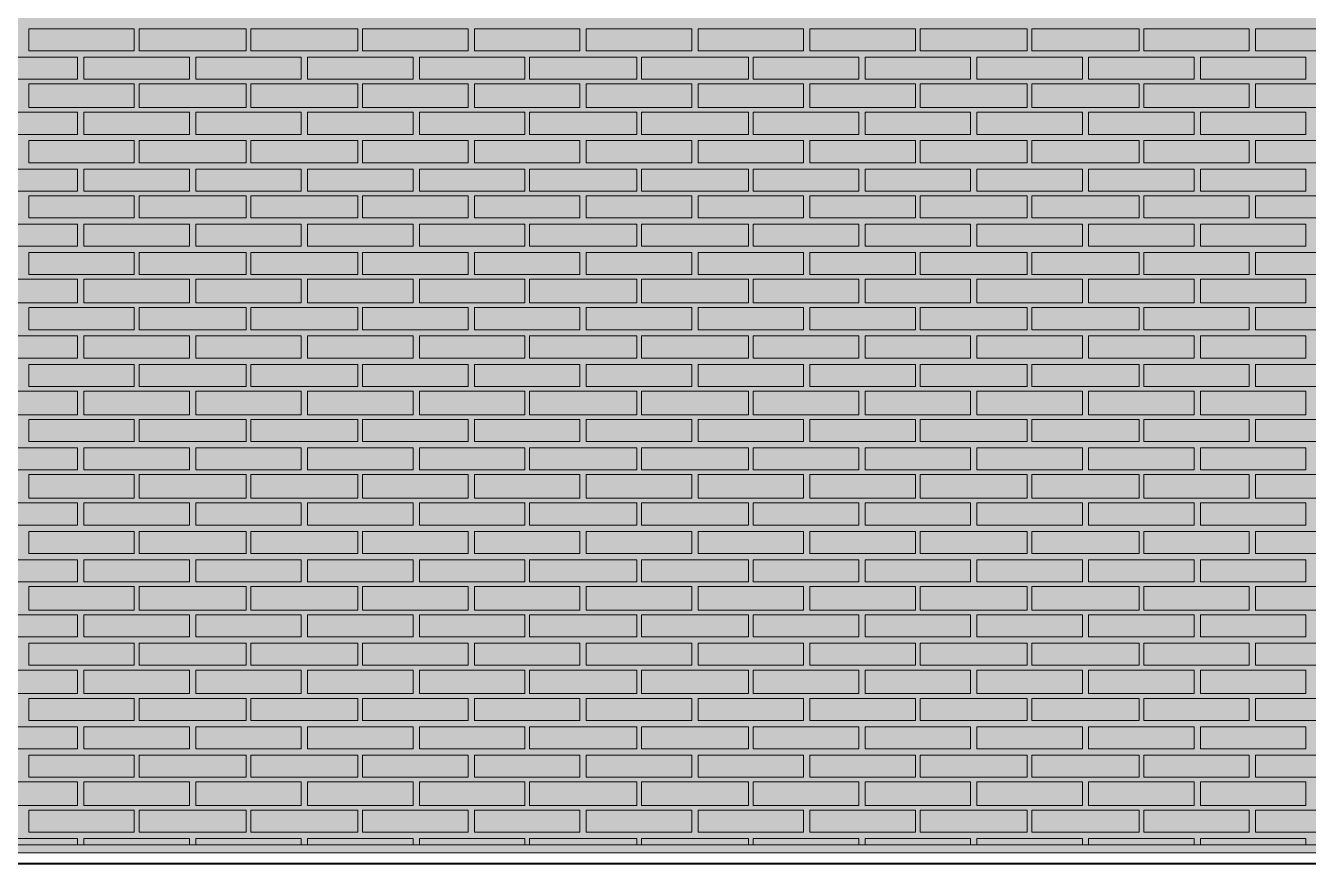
# Model space of a CAD drawing. Header units: millimetres. Extents: x -28928 to 100580, y -22867 to 36490.
# Drawn here: x 21308 to 24754, y -4768 to -2513 of the extents above; entities that cross this region are included whole.
import ezdxf

# ---------------------------------------------------------------- set-up
doc = ezdxf.new("R2010")
doc.units = ezdxf.units.MM
doc.layers.add('PDF _Геометрия', color=7, linetype='Continuous', true_color=0x8f8e8d)
doc.layers.add('PDF _Сплошная заливка', color=7, linetype='Continuous', true_color=0xffffff)

msp = doc.modelspace()

# ---------------------------------------------------------------- hatches: boundary and pattern name
at = {"layer": 'PDF _Сплошная заливка', "true_color": 0xdcd6cf, "transparency": 33554559}
msp.add_hatch(color=254, dxfattribs=at).paths.add_polyline_path([(29465.3, 1544.1), (29486.4, 1544.1), (29486.4, 9028.4), (4952.2, 9028.4), (4952.2, -4713.2), (29465.3, -4713.2)])
at = {"layer": 'PDF _Сплошная заливка', "true_color": 0xa48f7a, "transparency": 33554559}
h = msp.add_hatch(color=252, dxfattribs=at)
h.paths.add_polyline_path([(-7486.3, -4734.3), (-7486.3, -4713.2), (-9576.3, -4713.2), (-9576.3, -4734.3)])
h.paths.add_polyline_path([(-7168.9, -4713.2), (-7168.9, -4734.3), (45263, -4734.3), (45263, -4713.2)])

# ---------------------------------------------------------------- linework, layer by layer
at = {"layer": 'PDF _Геометрия', "color": 7, "lineweight": 9}
for points in [[(45263, -4713.2), (-7168.9, -4713.2), (4931.1, -4713.2), (-7168.9, -4713.2), (4931.1, -4713.2), (4931.1, 9028.4), (4931.1, -4764)], [(4952.2, -4764), (4952.2, 9028.4), (4952.2, -4713.2), (29465.3, -4713.2), (4952.2, -4713.2), (29465.3, -4713.2), (29465.3, 1531.4), (29465.3, -4764)], [(-7168.9, -4734.3), (45263, -4734.3), (45263, -4713.2), (29486.4, -4713.2), (29486.4, -5491.6), (29486.4, -5610.1)]]:
    msp.add_lwpolyline(points, dxfattribs=at)
at = {"layer": 'PDF _Геометрия', "lineweight": 9}
for points in [[(21600.3, -2521.6), (21600.3, -2580.9), (21316.8, -2580.9), (21316.8, -2521.6)], [(21900.7, -2521.6), (21900.7, -2580.9), (21613, -2580.9), (21613, -2521.6)], [(22201.1, -2521.6), (22201.1, -2580.9), (21913.4, -2580.9), (21913.4, -2521.6)], [(22497.2, -2521.6), (22497.2, -2580.9), (22213.7, -2580.9), (22213.7, -2521.6)], [(22797.6, -2521.6), (22797.6, -2580.9), (22514.1, -2580.9), (22514.1, -2521.6)], [(23098, -2521.6), (23098, -2580.9), (22814.5, -2580.9), (22814.5, -2521.6)], [(23398.4, -2521.6), (23398.4, -2580.9), (23114.9, -2580.9), (23114.9, -2521.6)], [(23698.7, -2521.6), (23698.7, -2580.9), (23415.3, -2580.9), (23415.3, -2521.6)], [(23999.1, -2521.6), (23999.1, -2580.9), (23711.4, -2580.9), (23711.4, -2521.6)], [(24299.5, -2521.6), (24299.5, -2580.9), (24011.8, -2580.9), (24011.8, -2521.6)], [(24595.7, -2521.6), (24595.7, -2580.9), (24312.2, -2580.9), (24312.2, -2521.6)], [(24896.1, -2521.6), (24896.1, -2580.9), (24612.6, -2580.9), (24612.6, -2521.6)], [(21448, -2657), (21308.4, -2657), (21164.5, -2657), (21164.5, -2597.8), (21308.4, -2597.8), (21448, -2597.8)], [(21748.4, -2657), (21608.7, -2657), (21464.9, -2657), (21464.9, -2597.8), (21608.7, -2597.8), (21748.4, -2597.8)], [(22048.7, -2657), (21904.9, -2657), (21765.3, -2657), (21765.3, -2597.8), (21904.9, -2597.8), (22048.7, -2597.8)], [(22349.1, -2657), (22205.3, -2657), (22065.7, -2657), (22065.7, -2597.8), (22205.3, -2597.8), (22349.1, -2597.8)], [(22649.5, -2657), (22505.7, -2657), (22366.1, -2657), (22366.1, -2597.8), (22505.7, -2597.8), (22649.5, -2597.8)], [(22949.9, -2657), (22806.1, -2657), (22662.2, -2657), (22662.2, -2597.8), (22806.1, -2597.8), (22949.9, -2597.8)], [(23250.3, -2657), (23106.4, -2657), (22962.6, -2657), (22962.6, -2597.8), (23106.4, -2597.8), (23250.3, -2597.8)], [(23546.4, -2657), (23406.8, -2657), (23263, -2657), (23263, -2597.8), (23406.8, -2597.8), (23546.4, -2597.8)], [(23846.8, -2657), (23707.2, -2657), (23563.4, -2657), (23563.4, -2597.8), (23707.2, -2597.8), (23846.8, -2597.8)], [(24147.2, -2657), (24007.6, -2657), (23863.7, -2657), (23863.7, -2597.8), (24007.6, -2597.8), (24147.2, -2597.8)], [(24447.6, -2657), (24303.7, -2657), (24164.1, -2657), (24164.1, -2597.8), (24303.7, -2597.8), (24447.6, -2597.8)], [(24748, -2657), (24604.1, -2657), (24464.5, -2657), (24464.5, -2597.8), (24604.1, -2597.8), (24748, -2597.8)], [(21600.3, -2669.7), (21600.3, -2733.2), (21316.8, -2733.2), (21316.8, -2669.7)], [(21900.7, -2669.7), (21900.7, -2733.2), (21613, -2733.2), (21613, -2669.7)], [(22201.1, -2669.7), (22201.1, -2733.2), (21913.4, -2733.2), (21913.4, -2669.7)], [(22497.2, -2669.7), (22497.2, -2733.2), (22213.7, -2733.2), (22213.7, -2669.7)], [(22797.6, -2669.7), (22797.6, -2733.2), (22514.1, -2733.2), (22514.1, -2669.7)], [(23098, -2669.7), (23098, -2733.2), (22814.5, -2733.2), (22814.5, -2669.7)], [(23398.4, -2669.7), (23398.4, -2733.2), (23114.9, -2733.2), (23114.9, -2669.7)], [(23698.7, -2669.7), (23698.7, -2733.2), (23415.3, -2733.2), (23415.3, -2669.7)], [(23999.1, -2669.7), (23999.1, -2733.2), (23711.4, -2733.2), (23711.4, -2669.7)], [(24299.5, -2669.7), (24299.5, -2733.2), (24011.8, -2733.2), (24011.8, -2669.7)], [(24595.7, -2669.7), (24595.7, -2733.2), (24312.2, -2733.2), (24312.2, -2669.7)], [(24896.1, -2669.7), (24896.1, -2733.2), (24612.6, -2733.2), (24612.6, -2669.7)], [(21448, -2805.1), (21308.4, -2805.1), (21164.5, -2805.1), (21164.5, -2745.9), (21308.4, -2745.9), (21448, -2745.9)], [(21748.4, -2805.1), (21608.7, -2805.1), (21464.9, -2805.1), (21464.9, -2745.9), (21608.7, -2745.9), (21748.4, -2745.9)], [(22048.7, -2805.1), (21904.9, -2805.1), (21765.3, -2805.1), (21765.3, -2745.9), (21904.9, -2745.9), (22048.7, -2745.9)], [(22349.1, -2805.1), (22205.3, -2805.1), (22065.7, -2805.1), (22065.7, -2745.9), (22205.3, -2745.9), (22349.1, -2745.9)], [(22649.5, -2805.1), (22505.7, -2805.1), (22366.1, -2805.1), (22366.1, -2745.9), (22505.7, -2745.9), (22649.5, -2745.9)], [(22949.9, -2805.1), (22806.1, -2805.1), (22662.2, -2805.1), (22662.2, -2745.9), (22806.1, -2745.9), (22949.9, -2745.9)], [(23250.3, -2805.1), (23106.4, -2805.1), (22962.6, -2805.1), (22962.6, -2745.9), (23106.4, -2745.9), (23250.3, -2745.9)], [(23546.4, -2805.1), (23406.8, -2805.1), (23263, -2805.1), (23263, -2745.9), (23406.8, -2745.9), (23546.4, -2745.9)], [(23846.8, -2805.1), (23707.2, -2805.1), (23563.4, -2805.1), (23563.4, -2745.9), (23707.2, -2745.9), (23846.8, -2745.9)], [(24147.2, -2805.1), (24007.6, -2805.1), (23863.7, -2805.1), (23863.7, -2745.9), (24007.6, -2745.9), (24147.2, -2745.9)], [(24447.6, -2805.1), (24303.7, -2805.1), (24164.1, -2805.1), (24164.1, -2745.9), (24303.7, -2745.9), (24447.6, -2745.9)], [(24748, -2805.1), (24604.1, -2805.1), (24464.5, -2805.1), (24464.5, -2745.9), (24604.1, -2745.9), (24748, -2745.9)], [(21600.3, -2822), (21600.3, -2881.3), (21316.8, -2881.3), (21316.8, -2822)], [(21900.7, -2822), (21900.7, -2881.3), (21613, -2881.3), (21613, -2822)], [(22201.1, -2822), (22201.1, -2881.3), (21913.4, -2881.3), (21913.4, -2822)], [(22497.2, -2822), (22497.2, -2881.3), (22213.7, -2881.3), (22213.7, -2822)], [(22797.6, -2822), (22797.6, -2881.3), (22514.1, -2881.3), (22514.1, -2822)], [(23098, -2822), (23098, -2881.3), (22814.5, -2881.3), (22814.5, -2822)], [(23398.4, -2822), (23398.4, -2881.3), (23114.9, -2881.3), (23114.9, -2822)], [(23698.7, -2822), (23698.7, -2881.3), (23415.3, -2881.3), (23415.3, -2822)], [(23999.1, -2822), (23999.1, -2881.3), (23711.4, -2881.3), (23711.4, -2822)], [(24299.5, -2822), (24299.5, -2881.3), (24011.8, -2881.3), (24011.8, -2822)], [(24595.7, -2822), (24595.7, -2881.3), (24312.2, -2881.3), (24312.2, -2822)], [(24896.1, -2822), (24896.1, -2881.3), (24612.6, -2881.3), (24612.6, -2822)], [(21448, -2957.4), (21308.4, -2957.4), (21164.5, -2957.4), (21164.5, -2898.2), (21308.4, -2898.2), (21448, -2898.2)], [(21748.4, -2957.4), (21608.7, -2957.4), (21464.9, -2957.4), (21464.9, -2898.2), (21608.7, -2898.2), (21748.4, -2898.2)], [(22048.7, -2957.4), (21904.9, -2957.4), (21765.3, -2957.4), (21765.3, -2898.2), (21904.9, -2898.2), (22048.7, -2898.2)], [(22349.1, -2957.4), (22205.3, -2957.4), (22065.7, -2957.4), (22065.7, -2898.2), (22205.3, -2898.2), (22349.1, -2898.2)], [(22649.5, -2957.4), (22505.7, -2957.4), (22366.1, -2957.4), (22366.1, -2898.2), (22505.7, -2898.2), (22649.5, -2898.2)], [(22949.9, -2957.4), (22806.1, -2957.4), (22662.2, -2957.4), (22662.2, -2898.2), (22806.1, -2898.2), (22949.9, -2898.2)], [(23250.3, -2957.4), (23106.4, -2957.4), (22962.6, -2957.4), (22962.6, -2898.2), (23106.4, -2898.2), (23250.3, -2898.2)], [(23546.4, -2957.4), (23406.8, -2957.4), (23263, -2957.4), (23263, -2898.2), (23406.8, -2898.2), (23546.4, -2898.2)], [(23846.8, -2957.4), (23707.2, -2957.4), (23563.4, -2957.4), (23563.4, -2898.2), (23707.2, -2898.2), (23846.8, -2898.2)], [(24147.2, -2957.4), (24007.6, -2957.4), (23863.7, -2957.4), (23863.7, -2898.2), (24007.6, -2898.2), (24147.2, -2898.2)], [(24447.6, -2957.4), (24303.7, -2957.4), (24164.1, -2957.4), (24164.1, -2898.2), (24303.7, -2898.2), (24447.6, -2898.2)], [(24748, -2957.4), (24604.1, -2957.4), (24464.5, -2957.4), (24464.5, -2898.2), (24604.1, -2898.2), (24748, -2898.2)], [(21600.3, -2970.1), (21600.3, -3029.3), (21316.8, -3029.3), (21316.8, -2970.1)], [(21900.7, -2970.1), (21900.7, -3029.3), (21613, -3029.3), (21613, -2970.1)], [(22201.1, -2970.1), (22201.1, -3029.3), (21913.4, -3029.3), (21913.4, -2970.1)], [(22497.2, -2970.1), (22497.2, -3029.3), (22213.7, -3029.3), (22213.7, -2970.1)], [(22797.6, -2970.1), (22797.6, -3029.3), (22514.1, -3029.3), (22514.1, -2970.1)], [(23098, -2970.1), (23098, -3029.3), (22814.5, -3029.3), (22814.5, -2970.1)], [(23398.4, -2970.1), (23398.4, -3029.3), (23114.9, -3029.3), (23114.9, -2970.1)], [(23698.7, -2970.1), (23698.7, -3029.3), (23415.3, -3029.3), (23415.3, -2970.1)], [(23999.1, -2970.1), (23999.1, -3029.3), (23711.4, -3029.3), (23711.4, -2970.1)], [(24299.5, -2970.1), (24299.5, -3029.3), (24011.8, -3029.3), (24011.8, -2970.1)], [(24595.7, -2970.1), (24595.7, -3029.3), (24312.2, -3029.3), (24312.2, -2970.1)], [(24896.1, -2970.1), (24896.1, -3029.3), (24612.6, -3029.3), (24612.6, -2970.1)], [(21448, -3105.5), (21308.4, -3105.5), (21164.5, -3105.5), (21164.5, -3046.3), (21308.4, -3046.3), (21448, -3046.3)], [(21748.4, -3105.5), (21608.7, -3105.5), (21464.9, -3105.5), (21464.9, -3046.3), (21608.7, -3046.3), (21748.4, -3046.3)], [(22048.7, -3105.5), (21904.9, -3105.5), (21765.3, -3105.5), (21765.3, -3046.3), (21904.9, -3046.3), (22048.7, -3046.3)], [(22349.1, -3105.5), (22205.3, -3105.5), (22065.7, -3105.5), (22065.7, -3046.3), (22205.3, -3046.3), (22349.1, -3046.3)], [(22649.5, -3105.5), (22505.7, -3105.5), (22366.1, -3105.5), (22366.1, -3046.3), (22505.7, -3046.3), (22649.5, -3046.3)], [(22949.9, -3105.5), (22806.1, -3105.5), (22662.2, -3105.5), (22662.2, -3046.3), (22806.1, -3046.3), (22949.9, -3046.3)], [(23250.3, -3105.5), (23106.4, -3105.5), (22962.6, -3105.5), (22962.6, -3046.3), (23106.4, -3046.3), (23250.3, -3046.3)], [(23546.4, -3105.5), (23406.8, -3105.5), (23263, -3105.5), (23263, -3046.3), (23406.8, -3046.3), (23546.4, -3046.3)], [(23846.8, -3105.5), (23707.2, -3105.5), (23563.4, -3105.5), (23563.4, -3046.3), (23707.2, -3046.3), (23846.8, -3046.3)], [(24147.2, -3105.5), (24007.6, -3105.5), (23863.7, -3105.5), (23863.7, -3046.3), (24007.6, -3046.3), (24147.2, -3046.3)], [(24447.6, -3105.5), (24303.7, -3105.5), (24164.1, -3105.5), (24164.1, -3046.3), (24303.7, -3046.3), (24447.6, -3046.3)], [(24748, -3105.5), (24604.1, -3105.5), (24464.5, -3105.5), (24464.5, -3046.3), (24604.1, -3046.3), (24748, -3046.3)], [(21600.3, -3122.4), (21600.3, -3181.6), (21316.8, -3181.6), (21316.8, -3122.4)], [(21900.7, -3122.4), (21900.7, -3181.6), (21613, -3181.6), (21613, -3122.4)], [(22201.1, -3122.4), (22201.1, -3181.6), (21913.4, -3181.6), (21913.4, -3122.4)], [(22497.2, -3122.4), (22497.2, -3181.6), (22213.7, -3181.6), (22213.7, -3122.4)], [(22797.6, -3122.4), (22797.6, -3181.6), (22514.1, -3181.6), (22514.1, -3122.4)], [(23098, -3122.4), (23098, -3181.6), (22814.5, -3181.6), (22814.5, -3122.4)], [(23398.4, -3122.4), (23398.4, -3181.6), (23114.9, -3181.6), (23114.9, -3122.4)], [(23698.7, -3122.4), (23698.7, -3181.6), (23415.3, -3181.6), (23415.3, -3122.4)], [(23999.1, -3122.4), (23999.1, -3181.6), (23711.4, -3181.6), (23711.4, -3122.4)], [(24299.5, -3122.4), (24299.5, -3181.6), (24011.8, -3181.6), (24011.8, -3122.4)], [(24595.7, -3122.4), (24595.7, -3181.6), (24312.2, -3181.6), (24312.2, -3122.4)], [(24896.1, -3122.4), (24896.1, -3181.6), (24612.6, -3181.6), (24612.6, -3122.4)], [(21448, -3257.8), (21308.4, -3257.8), (21164.5, -3257.8), (21164.5, -3194.3), (21308.4, -3194.3), (21448, -3194.3)], [(21748.4, -3257.8), (21608.7, -3257.8), (21464.9, -3257.8), (21464.9, -3194.3), (21608.7, -3194.3), (21748.4, -3194.3)], [(22048.7, -3257.8), (21904.9, -3257.8), (21765.3, -3257.8), (21765.3, -3194.3), (21904.9, -3194.3), (22048.7, -3194.3)], [(22349.1, -3257.8), (22205.3, -3257.8), (22065.7, -3257.8), (22065.7, -3194.3), (22205.3, -3194.3), (22349.1, -3194.3)], [(22649.5, -3257.8), (22505.7, -3257.8), (22366.1, -3257.8), (22366.1, -3194.3), (22505.7, -3194.3), (22649.5, -3194.3)], [(22949.9, -3257.8), (22806.1, -3257.8), (22662.2, -3257.8), (22662.2, -3194.3), (22806.1, -3194.3), (22949.9, -3194.3)], [(23250.3, -3257.8), (23106.4, -3257.8), (22962.6, -3257.8), (22962.6, -3194.3), (23106.4, -3194.3), (23250.3, -3194.3)], [(23546.4, -3257.8), (23406.8, -3257.8), (23263, -3257.8), (23263, -3194.3), (23406.8, -3194.3), (23546.4, -3194.3)], [(23846.8, -3257.8), (23707.2, -3257.8), (23563.4, -3257.8), (23563.4, -3194.3), (23707.2, -3194.3), (23846.8, -3194.3)], [(24147.2, -3257.8), (24007.6, -3257.8), (23863.7, -3257.8), (23863.7, -3194.3), (24007.6, -3194.3), (24147.2, -3194.3)], [(24447.6, -3257.8), (24303.7, -3257.8), (24164.1, -3257.8), (24164.1, -3194.3), (24303.7, -3194.3), (24447.6, -3194.3)], [(24748, -3257.8), (24604.1, -3257.8), (24464.5, -3257.8), (24464.5, -3194.3), (24604.1, -3194.3), (24748, -3194.3)], [(21600.3, -3270.5), (21600.3, -3329.7), (21316.8, -3329.7), (21316.8, -3270.5)], [(21900.7, -3270.5), (21900.7, -3329.7), (21613, -3329.7), (21613, -3270.5)], [(22201.1, -3270.5), (22201.1, -3329.7), (21913.4, -3329.7), (21913.4, -3270.5)], [(22497.2, -3270.5), (22497.2, -3329.7), (22213.7, -3329.7), (22213.7, -3270.5)], [(22797.6, -3270.5), (22797.6, -3329.7), (22514.1, -3329.7), (22514.1, -3270.5)], [(23098, -3270.5), (23098, -3329.7), (22814.5, -3329.7), (22814.5, -3270.5)], [(23398.4, -3270.5), (23398.4, -3329.7), (23114.9, -3329.7), (23114.9, -3270.5)], [(23698.7, -3270.5), (23698.7, -3329.7), (23415.3, -3329.7), (23415.3, -3270.5)], [(23999.1, -3270.5), (23999.1, -3329.7), (23711.4, -3329.7), (23711.4, -3270.5)], [(24299.5, -3270.5), (24299.5, -3329.7), (24011.8, -3329.7), (24011.8, -3270.5)], [(24595.7, -3270.5), (24595.7, -3329.7), (24312.2, -3329.7), (24312.2, -3270.5)], [(24896.1, -3270.5), (24896.1, -3329.7), (24612.6, -3329.7), (24612.6, -3270.5)], [(21448, -3405.9), (21308.4, -3405.9), (21164.5, -3405.9), (21164.5, -3346.6), (21308.4, -3346.6), (21448, -3346.6)], [(21748.4, -3405.9), (21608.7, -3405.9), (21464.9, -3405.9), (21464.9, -3346.6), (21608.7, -3346.6), (21748.4, -3346.6)], [(22048.7, -3405.9), (21904.9, -3405.9), (21765.3, -3405.9), (21765.3, -3346.6), (21904.9, -3346.6), (22048.7, -3346.6)], [(22349.1, -3405.9), (22205.3, -3405.9), (22065.7, -3405.9), (22065.7, -3346.6), (22205.3, -3346.6), (22349.1, -3346.6)], [(22649.5, -3405.9), (22505.7, -3405.9), (22366.1, -3405.9), (22366.1, -3346.6), (22505.7, -3346.6), (22649.5, -3346.6)], [(22949.9, -3405.9), (22806.1, -3405.9), (22662.2, -3405.9), (22662.2, -3346.6), (22806.1, -3346.6), (22949.9, -3346.6)], [(23250.3, -3405.9), (23106.4, -3405.9), (22962.6, -3405.9), (22962.6, -3346.6), (23106.4, -3346.6), (23250.3, -3346.6)], [(23546.4, -3405.9), (23406.8, -3405.9), (23263, -3405.9), (23263, -3346.6), (23406.8, -3346.6), (23546.4, -3346.6)], [(23846.8, -3405.9), (23707.2, -3405.9), (23563.4, -3405.9), (23563.4, -3346.6), (23707.2, -3346.6), (23846.8, -3346.6)], [(24147.2, -3405.9), (24007.6, -3405.9), (23863.7, -3405.9), (23863.7, -3346.6), (24007.6, -3346.6), (24147.2, -3346.6)], [(24447.6, -3405.9), (24303.7, -3405.9), (24164.1, -3405.9), (24164.1, -3346.6), (24303.7, -3346.6), (24447.6, -3346.6)], [(24748, -3405.9), (24604.1, -3405.9), (24464.5, -3405.9), (24464.5, -3346.6), (24604.1, -3346.6), (24748, -3346.6)], [(21600.3, -3422.8), (21600.3, -3482), (21316.8, -3482), (21316.8, -3422.8)], [(21900.7, -3422.8), (21900.7, -3482), (21613, -3482), (21613, -3422.8)], [(22201.1, -3422.8), (22201.1, -3482), (21913.4, -3482), (21913.4, -3422.8)], [(22497.2, -3422.8), (22497.2, -3482), (22213.7, -3482), (22213.7, -3422.8)], [(22797.6, -3422.8), (22797.6, -3482), (22514.1, -3482), (22514.1, -3422.8)], [(23098, -3422.8), (23098, -3482), (22814.5, -3482), (22814.5, -3422.8)], [(23398.4, -3422.8), (23398.4, -3482), (23114.9, -3482), (23114.9, -3422.8)], [(23698.7, -3422.8), (23698.7, -3482), (23415.3, -3482), (23415.3, -3422.8)], [(23999.1, -3422.8), (23999.1, -3482), (23711.4, -3482), (23711.4, -3422.8)], [(24299.5, -3422.8), (24299.5, -3482), (24011.8, -3482), (24011.8, -3422.8)], [(24595.7, -3422.8), (24595.7, -3482), (24312.2, -3482), (24312.2, -3422.8)], [(24896.1, -3422.8), (24896.1, -3482), (24612.6, -3482), (24612.6, -3422.8)], [(21448, -3558.2), (21308.4, -3558.2), (21164.5, -3558.2), (21164.5, -3494.7), (21308.4, -3494.7), (21448, -3494.7)], [(21748.4, -3558.2), (21608.7, -3558.2), (21464.9, -3558.2), (21464.9, -3494.7), (21608.7, -3494.7), (21748.4, -3494.7)], [(22048.7, -3558.2), (21904.9, -3558.2), (21765.3, -3558.2), (21765.3, -3494.7), (21904.9, -3494.7), (22048.7, -3494.7)], [(22349.1, -3558.2), (22205.3, -3558.2), (22065.7, -3558.2), (22065.7, -3494.7), (22205.3, -3494.7), (22349.1, -3494.7)], [(22649.5, -3558.2), (22505.7, -3558.2), (22366.1, -3558.2), (22366.1, -3494.7), (22505.7, -3494.7), (22649.5, -3494.7)], [(22949.9, -3558.2), (22806.1, -3558.2), (22662.2, -3558.2), (22662.2, -3494.7), (22806.1, -3494.7), (22949.9, -3494.7)], [(23250.3, -3558.2), (23106.4, -3558.2), (22962.6, -3558.2), (22962.6, -3494.7), (23106.4, -3494.7), (23250.3, -3494.7)], [(23546.4, -3558.2), (23406.8, -3558.2), (23263, -3558.2), (23263, -3494.7), (23406.8, -3494.7), (23546.4, -3494.7)], [(23846.8, -3558.2), (23707.2, -3558.2), (23563.4, -3558.2), (23563.4, -3494.7), (23707.2, -3494.7), (23846.8, -3494.7)], [(24147.2, -3558.2), (24007.6, -3558.2), (23863.7, -3558.2), (23863.7, -3494.7), (24007.6, -3494.7), (24147.2, -3494.7)], [(24447.6, -3558.2), (24303.7, -3558.2), (24164.1, -3558.2), (24164.1, -3494.7), (24303.7, -3494.7), (24447.6, -3494.7)], [(24748, -3558.2), (24604.1, -3558.2), (24464.5, -3558.2), (24464.5, -3494.7), (24604.1, -3494.7), (24748, -3494.7)], [(21600.3, -3570.9), (21600.3, -3630.1), (21316.8, -3630.1), (21316.8, -3570.9)], [(21900.7, -3570.9), (21900.7, -3630.1), (21613, -3630.1), (21613, -3570.9)], [(22201.1, -3570.9), (22201.1, -3630.1), (21913.4, -3630.1), (21913.4, -3570.9)], [(22497.2, -3570.9), (22497.2, -3630.1), (22213.7, -3630.1), (22213.7, -3570.9)], [(22797.6, -3570.9), (22797.6, -3630.1), (22514.1, -3630.1), (22514.1, -3570.9)], [(23098, -3570.9), (23098, -3630.1), (22814.5, -3630.1), (22814.5, -3570.9)], [(23398.4, -3570.9), (23398.4, -3630.1), (23114.9, -3630.1), (23114.9, -3570.9)], [(23698.7, -3570.9), (23698.7, -3630.1), (23415.3, -3630.1), (23415.3, -3570.9)], [(23999.1, -3570.9), (23999.1, -3630.1), (23711.4, -3630.1), (23711.4, -3570.9)], [(24299.5, -3570.9), (24299.5, -3630.1), (24011.8, -3630.1), (24011.8, -3570.9)], [(24595.7, -3570.9), (24595.7, -3630.1), (24312.2, -3630.1), (24312.2, -3570.9)], [(24896.1, -3570.9), (24896.1, -3630.1), (24612.6, -3630.1), (24612.6, -3570.9)], [(21448, -3706.3), (21308.4, -3706.3), (21164.5, -3706.3), (21164.5, -3647), (21308.4, -3647), (21448, -3647)], [(21748.4, -3706.3), (21608.7, -3706.3), (21464.9, -3706.3), (21464.9, -3647), (21608.7, -3647), (21748.4, -3647)], [(22048.7, -3706.3), (21904.9, -3706.3), (21765.3, -3706.3), (21765.3, -3647), (21904.9, -3647), (22048.7, -3647)], [(22349.1, -3706.3), (22205.3, -3706.3), (22065.7, -3706.3), (22065.7, -3647), (22205.3, -3647), (22349.1, -3647)], [(22649.5, -3706.3), (22505.7, -3706.3), (22366.1, -3706.3), (22366.1, -3647), (22505.7, -3647), (22649.5, -3647)], [(22949.9, -3706.3), (22806.1, -3706.3), (22662.2, -3706.3), (22662.2, -3647), (22806.1, -3647), (22949.9, -3647)], [(23250.3, -3706.3), (23106.4, -3706.3), (22962.6, -3706.3), (22962.6, -3647), (23106.4, -3647), (23250.3, -3647)], [(23546.4, -3706.3), (23406.8, -3706.3), (23263, -3706.3), (23263, -3647), (23406.8, -3647), (23546.4, -3647)], [(23846.8, -3706.3), (23707.2, -3706.3), (23563.4, -3706.3), (23563.4, -3647), (23707.2, -3647), (23846.8, -3647)], [(24147.2, -3706.3), (24007.6, -3706.3), (23863.7, -3706.3), (23863.7, -3647), (24007.6, -3647), (24147.2, -3647)], [(24447.6, -3706.3), (24303.7, -3706.3), (24164.1, -3706.3), (24164.1, -3647), (24303.7, -3647), (24447.6, -3647)], [(24748, -3706.3), (24604.1, -3706.3), (24464.5, -3706.3), (24464.5, -3647), (24604.1, -3647), (24748, -3647)], [(21600.3, -3719), (21600.3, -3782.4), (21316.8, -3782.4), (21316.8, -3719)], [(21900.7, -3719), (21900.7, -3782.4), (21613, -3782.4), (21613, -3719)], [(22201.1, -3719), (22201.1, -3782.4), (21913.4, -3782.4), (21913.4, -3719)], [(22497.2, -3719), (22497.2, -3782.4), (22213.7, -3782.4), (22213.7, -3719)], [(22797.6, -3719), (22797.6, -3782.4), (22514.1, -3782.4), (22514.1, -3719)], [(23098, -3719), (23098, -3782.4), (22814.5, -3782.4), (22814.5, -3719)], [(23398.4, -3719), (23398.4, -3782.4), (23114.9, -3782.4), (23114.9, -3719)], [(23698.7, -3719), (23698.7, -3782.4), (23415.3, -3782.4), (23415.3, -3719)], [(23999.1, -3719), (23999.1, -3782.4), (23711.4, -3782.4), (23711.4, -3719)], [(24299.5, -3719), (24299.5, -3782.4), (24011.8, -3782.4), (24011.8, -3719)], [(24595.7, -3719), (24595.7, -3782.4), (24312.2, -3782.4), (24312.2, -3719)], [(24896.1, -3719), (24896.1, -3782.4), (24612.6, -3782.4), (24612.6, -3719)], [(21448, -3854.3), (21308.4, -3854.3), (21164.5, -3854.3), (21164.5, -3795.1), (21308.4, -3795.1), (21448, -3795.1)], [(21748.4, -3854.3), (21608.7, -3854.3), (21464.9, -3854.3), (21464.9, -3795.1), (21608.7, -3795.1), (21748.4, -3795.1)], [(22048.7, -3854.3), (21904.9, -3854.3), (21765.3, -3854.3), (21765.3, -3795.1), (21904.9, -3795.1), (22048.7, -3795.1)], [(22349.1, -3854.3), (22205.3, -3854.3), (22065.7, -3854.3), (22065.7, -3795.1), (22205.3, -3795.1), (22349.1, -3795.1)], [(22649.5, -3854.3), (22505.7, -3854.3), (22366.1, -3854.3), (22366.1, -3795.1), (22505.7, -3795.1), (22649.5, -3795.1)], [(22949.9, -3854.3), (22806.1, -3854.3), (22662.2, -3854.3), (22662.2, -3795.1), (22806.1, -3795.1), (22949.9, -3795.1)], [(23250.3, -3854.3), (23106.4, -3854.3), (22962.6, -3854.3), (22962.6, -3795.1), (23106.4, -3795.1), (23250.3, -3795.1)], [(23546.4, -3854.3), (23406.8, -3854.3), (23263, -3854.3), (23263, -3795.1), (23406.8, -3795.1), (23546.4, -3795.1)], [(23846.8, -3854.3), (23707.2, -3854.3), (23563.4, -3854.3), (23563.4, -3795.1), (23707.2, -3795.1), (23846.8, -3795.1)], [(24147.2, -3854.3), (24007.6, -3854.3), (23863.7, -3854.3), (23863.7, -3795.1), (24007.6, -3795.1), (24147.2, -3795.1)], [(24447.6, -3854.3), (24303.7, -3854.3), (24164.1, -3854.3), (24164.1, -3795.1), (24303.7, -3795.1), (24447.6, -3795.1)], [(24748, -3854.3), (24604.1, -3854.3), (24464.5, -3854.3), (24464.5, -3795.1), (24604.1, -3795.1), (24748, -3795.1)], [(21600.3, -3871.3), (21600.3, -3930.5), (21316.8, -3930.5), (21316.8, -3871.3)], [(21900.7, -3871.3), (21900.7, -3930.5), (21613, -3930.5), (21613, -3871.3)], [(22201.1, -3871.3), (22201.1, -3930.5), (21913.4, -3930.5), (21913.4, -3871.3)], [(22497.2, -3871.3), (22497.2, -3930.5), (22213.7, -3930.5), (22213.7, -3871.3)], [(22797.6, -3871.3), (22797.6, -3930.5), (22514.1, -3930.5), (22514.1, -3871.3)], [(23098, -3871.3), (23098, -3930.5), (22814.5, -3930.5), (22814.5, -3871.3)], [(23398.4, -3871.3), (23398.4, -3930.5), (23114.9, -3930.5), (23114.9, -3871.3)], [(23698.7, -3871.3), (23698.7, -3930.5), (23415.3, -3930.5), (23415.3, -3871.3)], [(23999.1, -3871.3), (23999.1, -3930.5), (23711.4, -3930.5), (23711.4, -3871.3)], [(24299.5, -3871.3), (24299.5, -3930.5), (24011.8, -3930.5), (24011.8, -3871.3)], [(24595.7, -3871.3), (24595.7, -3930.5), (24312.2, -3930.5), (24312.2, -3871.3)], [(24896.1, -3871.3), (24896.1, -3930.5), (24612.6, -3930.5), (24612.6, -3871.3)], [(21448, -4006.6), (21308.4, -4006.6), (21164.5, -4006.6), (21164.5, -3947.4), (21308.4, -3947.4), (21448, -3947.4)], [(21748.4, -4006.6), (21608.7, -4006.6), (21464.9, -4006.6), (21464.9, -3947.4), (21608.7, -3947.4), (21748.4, -3947.4)], [(22048.7, -4006.6), (21904.9, -4006.6), (21765.3, -4006.6), (21765.3, -3947.4), (21904.9, -3947.4), (22048.7, -3947.4)], [(22349.1, -4006.6), (22205.3, -4006.6), (22065.7, -4006.6), (22065.7, -3947.4), (22205.3, -3947.4), (22349.1, -3947.4)], [(22649.5, -4006.6), (22505.7, -4006.6), (22366.1, -4006.6), (22366.1, -3947.4), (22505.7, -3947.4), (22649.5, -3947.4)], [(22949.9, -4006.6), (22806.1, -4006.6), (22662.2, -4006.6), (22662.2, -3947.4), (22806.1, -3947.4), (22949.9, -3947.4)], [(23250.3, -4006.6), (23106.4, -4006.6), (22962.6, -4006.6), (22962.6, -3947.4), (23106.4, -3947.4), (23250.3, -3947.4)], [(23546.4, -4006.6), (23406.8, -4006.6), (23263, -4006.6), (23263, -3947.4), (23406.8, -3947.4), (23546.4, -3947.4)], [(23846.8, -4006.6), (23707.2, -4006.6), (23563.4, -4006.6), (23563.4, -3947.4), (23707.2, -3947.4), (23846.8, -3947.4)], [(24147.2, -4006.6), (24007.6, -4006.6), (23863.7, -4006.6), (23863.7, -3947.4), (24007.6, -3947.4), (24147.2, -3947.4)], [(24447.6, -4006.6), (24303.7, -4006.6), (24164.1, -4006.6), (24164.1, -3947.4), (24303.7, -3947.4), (24447.6, -3947.4)], [(24748, -4006.6), (24604.1, -4006.6), (24464.5, -4006.6), (24464.5, -3947.4), (24604.1, -3947.4), (24748, -3947.4)], [(21600.3, -4019.3), (21600.3, -4082.8), (21316.8, -4082.8), (21316.8, -4019.3)], [(21900.7, -4019.3), (21900.7, -4082.8), (21613, -4082.8), (21613, -4019.3)], [(22201.1, -4019.3), (22201.1, -4082.8), (21913.4, -4082.8), (21913.4, -4019.3)], [(22497.2, -4019.3), (22497.2, -4082.8), (22213.7, -4082.8), (22213.7, -4019.3)], [(22797.6, -4019.3), (22797.6, -4082.8), (22514.1, -4082.8), (22514.1, -4019.3)], [(23098, -4019.3), (23098, -4082.8), (22814.5, -4082.8), (22814.5, -4019.3)], [(23398.4, -4019.3), (23398.4, -4082.8), (23114.9, -4082.8), (23114.9, -4019.3)], [(23698.7, -4019.3), (23698.7, -4082.8), (23415.3, -4082.8), (23415.3, -4019.3)], [(23999.1, -4019.3), (23999.1, -4082.8), (23711.4, -4082.8), (23711.4, -4019.3)], [(24299.5, -4019.3), (24299.5, -4082.8), (24011.8, -4082.8), (24011.8, -4019.3)], [(24595.7, -4019.3), (24595.7, -4082.8), (24312.2, -4082.8), (24312.2, -4019.3)], [(24896.1, -4019.3), (24896.1, -4082.8), (24612.6, -4082.8), (24612.6, -4019.3)], [(21448, -4154.7), (21308.4, -4154.7), (21164.5, -4154.7), (21164.5, -4095.5), (21308.4, -4095.5), (21448, -4095.5)], [(21748.4, -4154.7), (21608.7, -4154.7), (21464.9, -4154.7), (21464.9, -4095.5), (21608.7, -4095.5), (21748.4, -4095.5)], [(22048.7, -4154.7), (21904.9, -4154.7), (21765.3, -4154.7), (21765.3, -4095.5), (21904.9, -4095.5), (22048.7, -4095.5)], [(22349.1, -4154.7), (22205.3, -4154.7), (22065.7, -4154.7), (22065.7, -4095.5), (22205.3, -4095.5), (22349.1, -4095.5)], [(22649.5, -4154.7), (22505.7, -4154.7), (22366.1, -4154.7), (22366.1, -4095.5), (22505.7, -4095.5), (22649.5, -4095.5)], [(22949.9, -4154.7), (22806.1, -4154.7), (22662.2, -4154.7), (22662.2, -4095.5), (22806.1, -4095.5), (22949.9, -4095.5)], [(23250.3, -4154.7), (23106.4, -4154.7), (22962.6, -4154.7), (22962.6, -4095.5), (23106.4, -4095.5), (23250.3, -4095.5)], [(23546.4, -4154.7), (23406.8, -4154.7), (23263, -4154.7), (23263, -4095.5), (23406.8, -4095.5), (23546.4, -4095.5)], [(23846.8, -4154.7), (23707.2, -4154.7), (23563.4, -4154.7), (23563.4, -4095.5), (23707.2, -4095.5), (23846.8, -4095.5)], [(24147.2, -4154.7), (24007.6, -4154.7), (23863.7, -4154.7), (23863.7, -4095.5), (24007.6, -4095.5), (24147.2, -4095.5)], [(24447.6, -4154.7), (24303.7, -4154.7), (24164.1, -4154.7), (24164.1, -4095.5), (24303.7, -4095.5), (24447.6, -4095.5)], [(24748, -4154.7), (24604.1, -4154.7), (24464.5, -4154.7), (24464.5, -4095.5), (24604.1, -4095.5), (24748, -4095.5)], [(21600.3, -4171.6), (21600.3, -4230.9), (21316.8, -4230.9), (21316.8, -4171.6)], [(21900.7, -4171.6), (21900.7, -4230.9), (21613, -4230.9), (21613, -4171.6)], [(22201.1, -4171.6), (22201.1, -4230.9), (21913.4, -4230.9), (21913.4, -4171.6)], [(22497.2, -4171.6), (22497.2, -4230.9), (22213.7, -4230.9), (22213.7, -4171.6)], [(22797.6, -4171.6), (22797.6, -4230.9), (22514.1, -4230.9), (22514.1, -4171.6)], [(23098, -4171.6), (23098, -4230.9), (22814.5, -4230.9), (22814.5, -4171.6)], [(23398.4, -4171.6), (23398.4, -4230.9), (23114.9, -4230.9), (23114.9, -4171.6)], [(23698.7, -4171.6), (23698.7, -4230.9), (23415.3, -4230.9), (23415.3, -4171.6)], [(23999.1, -4171.6), (23999.1, -4230.9), (23711.4, -4230.9), (23711.4, -4171.6)], [(24299.5, -4171.6), (24299.5, -4230.9), (24011.8, -4230.9), (24011.8, -4171.6)], [(24595.7, -4171.6), (24595.7, -4230.9), (24312.2, -4230.9), (24312.2, -4171.6)], [(24896.1, -4171.6), (24896.1, -4230.9), (24612.6, -4230.9), (24612.6, -4171.6)], [(21448, -4307), (21308.4, -4307), (21164.5, -4307), (21164.5, -4243.6), (21308.4, -4243.6), (21448, -4243.6)], [(21748.4, -4307), (21608.7, -4307), (21464.9, -4307), (21464.9, -4243.6), (21608.7, -4243.6), (21748.4, -4243.6)], [(22048.7, -4307), (21904.9, -4307), (21765.3, -4307), (21765.3, -4243.6), (21904.9, -4243.6), (22048.7, -4243.6)], [(22349.1, -4307), (22205.3, -4307), (22065.7, -4307), (22065.7, -4243.6), (22205.3, -4243.6), (22349.1, -4243.6)], [(22649.5, -4307), (22505.7, -4307), (22366.1, -4307), (22366.1, -4243.6), (22505.7, -4243.6), (22649.5, -4243.6)], [(22949.9, -4307), (22806.1, -4307), (22662.2, -4307), (22662.2, -4243.6), (22806.1, -4243.6), (22949.9, -4243.6)], [(23250.3, -4307), (23106.4, -4307), (22962.6, -4307), (22962.6, -4243.6), (23106.4, -4243.6), (23250.3, -4243.6)], [(23546.4, -4307), (23406.8, -4307), (23263, -4307), (23263, -4243.6), (23406.8, -4243.6), (23546.4, -4243.6)], [(23846.8, -4307), (23707.2, -4307), (23563.4, -4307), (23563.4, -4243.6), (23707.2, -4243.6), (23846.8, -4243.6)], [(24147.2, -4307), (24007.6, -4307), (23863.7, -4307), (23863.7, -4243.6), (24007.6, -4243.6), (24147.2, -4243.6)], [(24447.6, -4307), (24303.7, -4307), (24164.1, -4307), (24164.1, -4243.6), (24303.7, -4243.6), (24447.6, -4243.6)], [(24748, -4307), (24604.1, -4307), (24464.5, -4307), (24464.5, -4243.6), (24604.1, -4243.6), (24748, -4243.6)], [(21600.3, -4319.7), (21600.3, -4379), (21316.8, -4379), (21316.8, -4319.7)], [(21900.7, -4319.7), (21900.7, -4379), (21613, -4379), (21613, -4319.7)], [(22201.1, -4319.7), (22201.1, -4379), (21913.4, -4379), (21913.4, -4319.7)], [(22497.2, -4319.7), (22497.2, -4379), (22213.7, -4379), (22213.7, -4319.7)], [(22797.6, -4319.7), (22797.6, -4379), (22514.1, -4379), (22514.1, -4319.7)], [(23098, -4319.7), (23098, -4379), (22814.5, -4379), (22814.5, -4319.7)], [(23398.4, -4319.7), (23398.4, -4379), (23114.9, -4379), (23114.9, -4319.7)], [(23698.7, -4319.7), (23698.7, -4379), (23415.3, -4379), (23415.3, -4319.7)], [(23999.1, -4319.7), (23999.1, -4379), (23711.4, -4379), (23711.4, -4319.7)], [(24299.5, -4319.7), (24299.5, -4379), (24011.8, -4379), (24011.8, -4319.7)], [(24595.7, -4319.7), (24595.7, -4379), (24312.2, -4379), (24312.2, -4319.7)], [(24896.1, -4319.7), (24896.1, -4379), (24612.6, -4379), (24612.6, -4319.7)], [(21448, -4455.1), (21308.4, -4455.1), (21164.5, -4455.1), (21164.5, -4395.9), (21308.4, -4395.9), (21448, -4395.9)], [(21748.4, -4455.1), (21608.7, -4455.1), (21464.9, -4455.1), (21464.9, -4395.9), (21608.7, -4395.9), (21748.4, -4395.9)], [(22048.7, -4455.1), (21904.9, -4455.1), (21765.3, -4455.1), (21765.3, -4395.9), (21904.9, -4395.9), (22048.7, -4395.9)], [(22349.1, -4455.1), (22205.3, -4455.1), (22065.7, -4455.1), (22065.7, -4395.9), (22205.3, -4395.9), (22349.1, -4395.9)], [(22649.5, -4455.1), (22505.7, -4455.1), (22366.1, -4455.1), (22366.1, -4395.9), (22505.7, -4395.9), (22649.5, -4395.9)], [(22949.9, -4455.1), (22806.1, -4455.1), (22662.2, -4455.1), (22662.2, -4395.9), (22806.1, -4395.9), (22949.9, -4395.9)], [(23250.3, -4455.1), (23106.4, -4455.1), (22962.6, -4455.1), (22962.6, -4395.9), (23106.4, -4395.9), (23250.3, -4395.9)], [(23546.4, -4455.1), (23406.8, -4455.1), (23263, -4455.1), (23263, -4395.9), (23406.8, -4395.9), (23546.4, -4395.9)], [(23846.8, -4455.1), (23707.2, -4455.1), (23563.4, -4455.1), (23563.4, -4395.9), (23707.2, -4395.9), (23846.8, -4395.9)], [(24147.2, -4455.1), (24007.6, -4455.1), (23863.7, -4455.1), (23863.7, -4395.9), (24007.6, -4395.9), (24147.2, -4395.9)], [(24447.6, -4455.1), (24303.7, -4455.1), (24164.1, -4455.1), (24164.1, -4395.9), (24303.7, -4395.9), (24447.6, -4395.9)], [(24748, -4455.1), (24604.1, -4455.1), (24464.5, -4455.1), (24464.5, -4395.9), (24604.1, -4395.9), (24748, -4395.9)], [(21600.3, -4472), (21600.3, -4531.3), (21316.8, -4531.3), (21316.8, -4472)], [(21900.7, -4472), (21900.7, -4531.3), (21613, -4531.3), (21613, -4472)], [(22201.1, -4472), (22201.1, -4531.3), (21913.4, -4531.3), (21913.4, -4472)], [(22497.2, -4472), (22497.2, -4531.3), (22213.7, -4531.3), (22213.7, -4472)], [(22797.6, -4472), (22797.6, -4531.3), (22514.1, -4531.3), (22514.1, -4472)], [(23098, -4472), (23098, -4531.3), (22814.5, -4531.3), (22814.5, -4472)], [(23398.4, -4472), (23398.4, -4531.3), (23114.9, -4531.3), (23114.9, -4472)], [(23698.7, -4472), (23698.7, -4531.3), (23415.3, -4531.3), (23415.3, -4472)], [(23999.1, -4472), (23999.1, -4531.3), (23711.4, -4531.3), (23711.4, -4472)], [(24299.5, -4472), (24299.5, -4531.3), (24011.8, -4531.3), (24011.8, -4472)], [(24595.7, -4472), (24595.7, -4531.3), (24312.2, -4531.3), (24312.2, -4472)], [(24896.1, -4472), (24896.1, -4531.3), (24612.6, -4531.3), (24612.6, -4472)], [(21448, -4607.4), (21308.4, -4607.4), (21164.5, -4607.4), (21164.5, -4544), (21308.4, -4544), (21448, -4544)], [(21748.4, -4607.4), (21608.7, -4607.4), (21464.9, -4607.4), (21464.9, -4544), (21608.7, -4544), (21748.4, -4544)], [(22048.7, -4607.4), (21904.9, -4607.4), (21765.3, -4607.4), (21765.3, -4544), (21904.9, -4544), (22048.7, -4544)], [(22349.1, -4607.4), (22205.3, -4607.4), (22065.7, -4607.4), (22065.7, -4544), (22205.3, -4544), (22349.1, -4544)], [(22649.5, -4607.4), (22505.7, -4607.4), (22366.1, -4607.4), (22366.1, -4544), (22505.7, -4544), (22649.5, -4544)], [(22949.9, -4607.4), (22806.1, -4607.4), (22662.2, -4607.4), (22662.2, -4544), (22806.1, -4544), (22949.9, -4544)], [(23250.3, -4607.4), (23106.4, -4607.4), (22962.6, -4607.4), (22962.6, -4544), (23106.4, -4544), (23250.3, -4544)], [(23546.4, -4607.4), (23406.8, -4607.4), (23263, -4607.4), (23263, -4544), (23406.8, -4544), (23546.4, -4544)], [(23846.8, -4607.4), (23707.2, -4607.4), (23563.4, -4607.4), (23563.4, -4544), (23707.2, -4544), (23846.8, -4544)], [(24147.2, -4607.4), (24007.6, -4607.4), (23863.7, -4607.4), (23863.7, -4544), (24007.6, -4544), (24147.2, -4544)], [(24447.6, -4607.4), (24303.7, -4607.4), (24164.1, -4607.4), (24164.1, -4544), (24303.7, -4544), (24447.6, -4544)], [(24748, -4607.4), (24604.1, -4607.4), (24464.5, -4607.4), (24464.5, -4544), (24604.1, -4544), (24748, -4544)], [(21600.3, -4620.1), (21600.3, -4679.3), (21316.8, -4679.3), (21316.8, -4620.1)], [(21900.7, -4620.1), (21900.7, -4679.3), (21613, -4679.3), (21613, -4620.1)], [(22201.1, -4620.1), (22201.1, -4679.3), (21913.4, -4679.3), (21913.4, -4620.1)], [(22497.2, -4620.1), (22497.2, -4679.3), (22213.7, -4679.3), (22213.7, -4620.1)], [(22797.6, -4620.1), (22797.6, -4679.3), (22514.1, -4679.3), (22514.1, -4620.1)], [(23098, -4620.1), (23098, -4679.3), (22814.5, -4679.3), (22814.5, -4620.1)], [(23398.4, -4620.1), (23398.4, -4679.3), (23114.9, -4679.3), (23114.9, -4620.1)], [(23698.7, -4620.1), (23698.7, -4679.3), (23415.3, -4679.3), (23415.3, -4620.1)], [(23999.1, -4620.1), (23999.1, -4679.3), (23711.4, -4679.3), (23711.4, -4620.1)], [(24299.5, -4620.1), (24299.5, -4679.3), (24011.8, -4679.3), (24011.8, -4620.1)], [(24595.7, -4620.1), (24595.7, -4679.3), (24312.2, -4679.3), (24312.2, -4620.1)], [(24896.1, -4620.1), (24896.1, -4679.3), (24612.6, -4679.3), (24612.6, -4620.1)]]:
    msp.add_lwpolyline(points, close=True, dxfattribs=at)
for points in [[(21164.5, -4713.2), (21164.5, -4696.3), (21308.4, -4696.3), (21448, -4696.3), (21448, -4713.2)], [(21464.9, -4713.2), (21464.9, -4696.3), (21608.7, -4696.3), (21748.4, -4696.3), (21748.4, -4713.2)], [(21765.3, -4713.2), (21765.3, -4696.3), (21904.9, -4696.3), (22048.7, -4696.3), (22048.7, -4713.2)], [(22065.7, -4713.2), (22065.7, -4696.3), (22205.3, -4696.3), (22349.1, -4696.3), (22349.1, -4713.2)], [(22366.1, -4713.2), (22366.1, -4696.3), (22505.7, -4696.3), (22649.5, -4696.3), (22649.5, -4713.2)], [(22662.2, -4713.2), (22662.2, -4696.3), (22806.1, -4696.3), (22949.9, -4696.3), (22949.9, -4713.2)], [(22962.6, -4713.2), (22962.6, -4696.3), (23106.4, -4696.3), (23250.3, -4696.3), (23250.3, -4713.2)], [(23263, -4713.2), (23263, -4696.3), (23406.8, -4696.3), (23546.4, -4696.3), (23546.4, -4713.2)], [(23563.4, -4713.2), (23563.4, -4696.3), (23707.2, -4696.3), (23846.8, -4696.3), (23846.8, -4713.2)], [(23863.7, -4713.2), (23863.7, -4696.3), (24007.6, -4696.3), (24147.2, -4696.3), (24147.2, -4713.2)], [(24164.1, -4713.2), (24164.1, -4696.3), (24303.7, -4696.3), (24447.6, -4696.3), (24447.6, -4713.2)], [(24464.5, -4713.2), (24464.5, -4696.3), (24604.1, -4696.3), (24748, -4696.3), (24748, -4713.2)]]:
    msp.add_lwpolyline(points, dxfattribs=at)
at = {"layer": 'PDF _Геометрия', "color": 7, "lineweight": 40}
msp.add_lwpolyline([(82954.9, -4764), (-22513.9, -4764)], dxfattribs=at)

doc.saveas('drawing.dxf')
